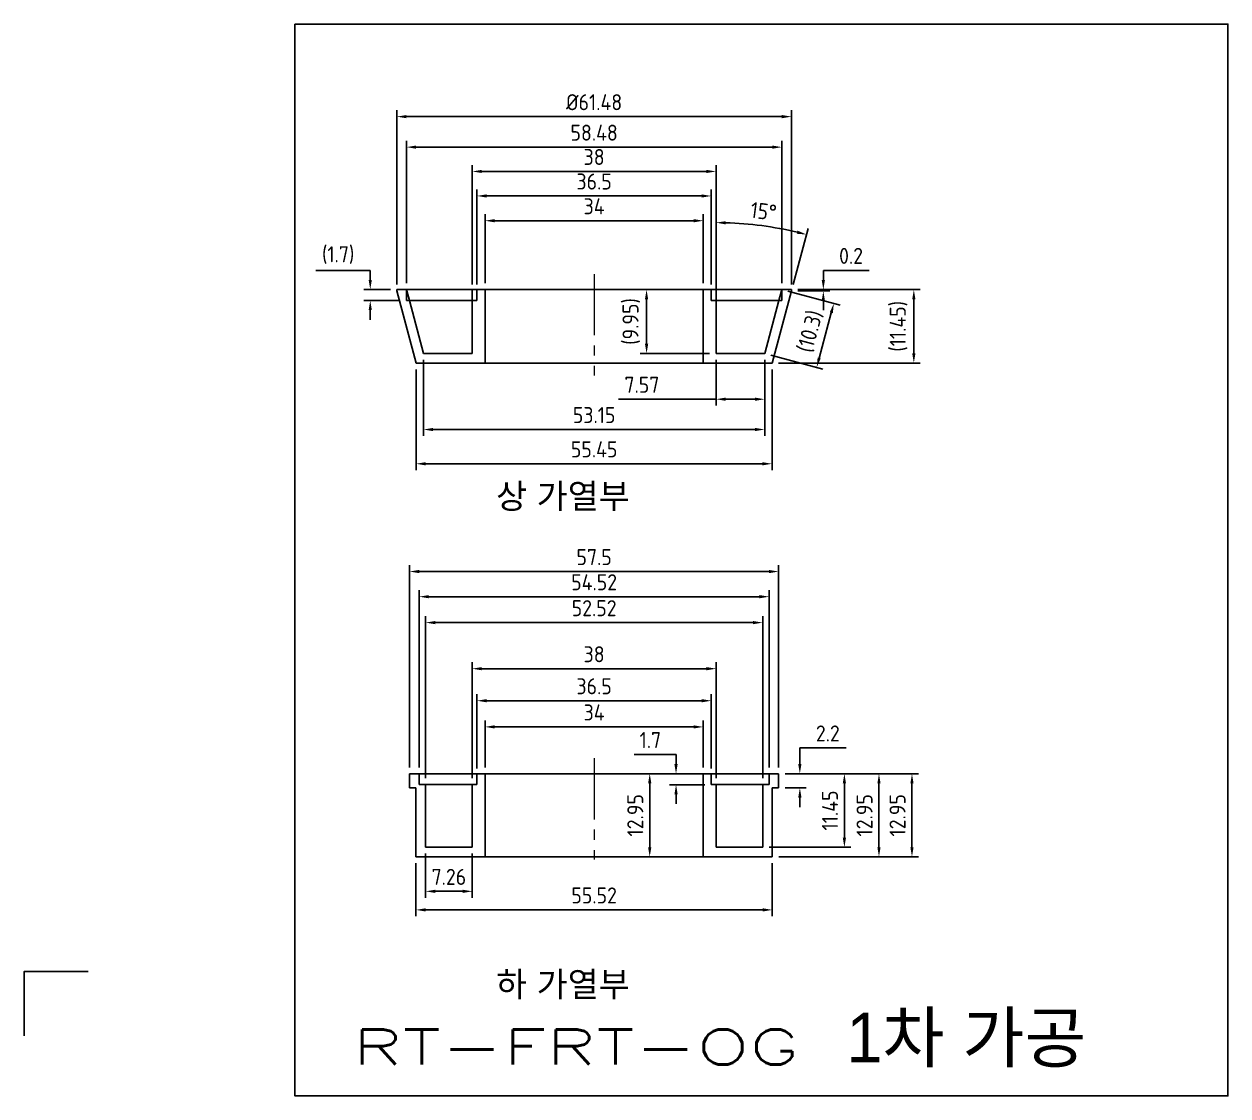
# Model space of a CAD drawing. Header units: inches. Extents: x 0 to 3212, y -602 to 1112.
# Drawn here: x 862.8 to 1050.3, y 302.6 to 469.6 of the extents above; entities that cross this region are included whole.
import ezdxf
from ezdxf.enums import TextEntityAlignment as Align

# ---------------------------------------------------------------- set-up
doc = ezdxf.new("R2010")
doc.units = ezdxf.units.IN
doc.linetypes.add('CENTER2', pattern=[28.575, 19.05, -3.175, 3.175, -3.175])
doc.linetypes.add('HIDDEN', pattern=[0.375, 0.25, -0.125])
doc.layers.add('HIDDEN', color=2, linetype='HIDDEN')
doc.layers.add('치수선', color=3, linetype='Continuous')
doc.layers.add('도면 한계', color=6, linetype='Continuous', plot=False)
doc.styles.add('ISOCP', font='isocp.shx')
doc.styles.get("Standard").update_dxf_attribs({"font": 'arial.ttf'})
doc.styles.add('한국열연', font='txt.shx', dxfattribs={"bigfont": 'ghs.shx'})
doc.dimstyles.new('ILJINGLOBAL', dxfattribs={"dimtxt": 2.5, "dimasz": 1.5, "dimexe": 1, "dimexo": 1, "dimgap": 1, "dimtad": 1, "dimtoh": 1, "dimzin": 9, "dimdsep": 46, "dimtxsty": 'ISOCP', "dimcen": 0, "dimclrd": 1, "dimclre": 1, "dimclrt": 2, "dimazin": 2, "dimtm": 1e-09, "dimtfac": 1, "dimtofl": 0, "dimtmove": 1, "dimatfit": 3, "dimfxl": 1, "dimtolj": 1, "dimtzin": 0, "dimarcsym": 0})

# ---------------------------------------------------------------- blocks, each defined once
blk = doc.blocks.new('*D176')
at = {"color": 1, "lineweight": -2, "transparency": 16777216}
for p, q in [((981.8, 428.01), (989.91, 425.84)), ((986.66, 417.6), (988.55, 424.65)), ((979.14, 418.06), (987.24, 415.89))]:
    blk.add_line(p, q, dxfattribs=at)
at = {"color": 1, "transparency": 16777216}
for points in [[(988.31, 424.72), (988.79, 424.59), (988.94, 426.1)], [(986.42, 417.66), (986.9, 417.54), (986.27, 416.15)]]:
    blk.add_solid(points, dxfattribs=at)
at = {"layer": 'Defpoints', "color": 0, "transparency": 16777216}
for p in [(980.84, 428.27), (988.94, 426.1), (978.17, 418.32)]:
    blk.add_point(p, dxfattribs=at)
at = {"color": 2, "transparency": 16777216, "insert": (985.31, 421.74), "char_height": 2.5, "attachment_point": 5, "rotation": 75, "style": 'ISOCP'}
blk.add_mtext('\\A1;(10.3)', dxfattribs=at)
blk = doc.blocks.new('*D177')
at = {"color": 1, "lineweight": -2, "transparency": 16777216}
for p, q in [((934.6, 429.27), (934.6, 440)), ((936.1, 439), (967.1, 439)), ((968.6, 429.27), (968.6, 440))]:
    blk.add_line(p, q, dxfattribs=at)
at = {"color": 1, "transparency": 16777216}
for points in [[(936.1, 439.25), (936.1, 438.75), (934.6, 439)], [(967.1, 439.25), (967.1, 438.75), (968.6, 439)]]:
    blk.add_solid(points, dxfattribs=at)
at = {"layer": 'Defpoints', "color": 0, "transparency": 16777216}
for p in [(968.6, 439), (934.6, 428.27), (968.6, 428.27)]:
    blk.add_point(p, dxfattribs=at)
at = {"color": 2, "transparency": 16777216, "insert": (951.6, 441.25), "char_height": 2.5, "attachment_point": 5, "style": 'ISOCP'}
blk.add_mtext('\\A1;34', dxfattribs=at)
blk = doc.blocks.new('*D178')
at = {"color": 1, "lineweight": -2, "transparency": 16777216}
for p, q in [((932.6, 429.07), (932.6, 447.68)), ((934.1, 446.68), (969.1, 446.68)), ((970.6, 429.07), (970.6, 447.68))]:
    blk.add_line(p, q, dxfattribs=at)
at = {"color": 1, "transparency": 16777216}
for points in [[(934.1, 446.93), (934.1, 446.43), (932.6, 446.68)], [(969.1, 446.93), (969.1, 446.43), (970.6, 446.68)]]:
    blk.add_solid(points, dxfattribs=at)
at = {"layer": 'Defpoints', "color": 0, "transparency": 16777216}
for p in [(970.6, 446.68), (932.6, 428.07), (970.6, 428.07)]:
    blk.add_point(p, dxfattribs=at)
at = {"color": 2, "transparency": 16777216, "insert": (951.6, 448.93), "char_height": 2.5, "attachment_point": 5, "style": 'ISOCP'}
blk.add_mtext('\\A1;38', dxfattribs=at)
blk = doc.blocks.new('*D179')
at = {"color": 1, "lineweight": -2, "transparency": 16777216}
for p, q in [((922.36, 429.27), (922.36, 451.47)), ((923.86, 450.47), (979.34, 450.47)), ((980.84, 429.27), (980.84, 451.47))]:
    blk.add_line(p, q, dxfattribs=at)
at = {"color": 1, "transparency": 16777216}
for points in [[(923.86, 450.72), (923.86, 450.22), (922.36, 450.47)], [(979.34, 450.72), (979.34, 450.22), (980.84, 450.47)]]:
    blk.add_solid(points, dxfattribs=at)
at = {"layer": 'Defpoints', "color": 0, "transparency": 16777216}
for p in [(980.84, 450.47), (922.36, 428.27), (980.84, 428.27)]:
    blk.add_point(p, dxfattribs=at)
at = {"color": 2, "transparency": 16777216, "insert": (951.6, 452.72), "char_height": 2.5, "attachment_point": 5, "style": 'ISOCP'}
blk.add_mtext('\\A1;58.48', dxfattribs=at)
blk = doc.blocks.new('*D180')
at = {"color": 1, "lineweight": -2, "transparency": 16777216}
for p, q in [((920.86, 429.07), (920.86, 456.22)), ((982.34, 429.07), (982.34, 456.22)), ((922.36, 455.22), (980.84, 455.22))]:
    blk.add_line(p, q, dxfattribs=at)
at = {"color": 1, "transparency": 16777216}
for points in [[(922.36, 455.47), (922.36, 454.97), (920.86, 455.22)], [(980.84, 455.47), (980.84, 454.97), (982.34, 455.22)]]:
    blk.add_solid(points, dxfattribs=at)
at = {"layer": 'Defpoints', "color": 0, "transparency": 16777216}
for p in [(982.34, 455.22), (920.86, 428.07), (982.34, 428.07)]:
    blk.add_point(p, dxfattribs=at)
at = {"color": 2, "transparency": 16777216, "insert": (951.6, 457.47), "char_height": 2.5, "attachment_point": 5, "style": 'ISOCP'}
blk.add_mtext('\\A1;%%C61.48', dxfattribs=at)
blk = doc.blocks.new('*D181')
at = {"color": 1, "lineweight": -2, "transparency": 16777216}
for p, q in [((970.6, 417.32), (970.6, 410.19)), ((978.17, 417.32), (978.17, 410.19)), ((955.41, 411.19), (970.6, 411.19)), ((972.1, 411.19), (976.67, 411.19))]:
    blk.add_line(p, q, dxfattribs=at)
at = {"color": 1, "transparency": 16777216}
for points in [[(972.1, 411.44), (972.1, 410.94), (970.6, 411.19)], [(976.67, 411.44), (976.67, 410.94), (978.17, 411.19)]]:
    blk.add_solid(points, dxfattribs=at)
at = {"layer": 'Defpoints', "color": 0, "transparency": 16777216}
for p in [(970.6, 418.32), (978.17, 418.32), (978.17, 411.19)]:
    blk.add_point(p, dxfattribs=at)
at = {"color": 2, "transparency": 16777216, "insert": (959.04, 413.44), "char_height": 2.5, "attachment_point": 5, "style": 'ISOCP'}
blk.add_mtext('\\A1;7.57', dxfattribs=at)
blk = doc.blocks.new('*D182')
at = {"color": 1, "lineweight": -2, "transparency": 16777216}
for p, q in [((923.87, 415.82), (923.87, 400.13)), ((979.32, 415.82), (979.32, 400.13)), ((977.82, 401.13), (925.37, 401.13))]:
    blk.add_line(p, q, dxfattribs=at)
at = {"color": 1, "transparency": 16777216}
for points in [[(925.37, 401.38), (925.37, 400.88), (923.87, 401.13)], [(977.82, 401.38), (977.82, 400.88), (979.32, 401.13)]]:
    blk.add_solid(points, dxfattribs=at)
at = {"layer": 'Defpoints', "color": 0, "transparency": 16777216}
for p in [(923.87, 416.82), (979.32, 416.82), (923.87, 401.13)]:
    blk.add_point(p, dxfattribs=at)
at = {"color": 2, "transparency": 16777216, "insert": (951.6, 403.38), "char_height": 2.5, "attachment_point": 5, "style": 'ISOCP'}
blk.add_mtext('\\A1;55.45', dxfattribs=at)
blk = doc.blocks.new('*D183')
at = {"color": 1, "lineweight": -2, "transparency": 16777216}
for p, q in [((925.02, 417.32), (925.02, 405.47)), ((978.17, 417.32), (978.17, 405.47)), ((926.52, 406.47), (976.67, 406.47))]:
    blk.add_line(p, q, dxfattribs=at)
at = {"color": 1, "transparency": 16777216}
for points in [[(926.52, 406.72), (926.52, 406.22), (925.02, 406.47)], [(976.67, 406.72), (976.67, 406.22), (978.17, 406.47)]]:
    blk.add_solid(points, dxfattribs=at)
at = {"layer": 'Defpoints', "color": 0, "transparency": 16777216}
for p in [(925.02, 418.32), (978.17, 418.32), (978.17, 406.47)]:
    blk.add_point(p, dxfattribs=at)
at = {"color": 2, "transparency": 16777216, "insert": (951.6, 408.72), "char_height": 2.5, "attachment_point": 5, "style": 'ISOCP'}
blk.add_mtext('\\A1;53.15', dxfattribs=at)
blk = doc.blocks.new('*D184')
at = {"color": 1, "lineweight": -2, "transparency": 16777216}
for p, q in [((934.6, 353.83), (934.6, 361.13)), ((967.1, 360.13), (936.1, 360.13)), ((968.6, 353.83), (968.6, 361.13))]:
    blk.add_line(p, q, dxfattribs=at)
at = {"color": 1, "transparency": 16777216}
for points in [[(936.1, 360.38), (936.1, 359.88), (934.6, 360.13)], [(967.1, 360.38), (967.1, 359.88), (968.6, 360.13)]]:
    blk.add_solid(points, dxfattribs=at)
at = {"layer": 'Defpoints', "color": 0, "transparency": 16777216}
for p in [(934.6, 360.13), (934.6, 352.83), (968.6, 352.83)]:
    blk.add_point(p, dxfattribs=at)
at = {"color": 2, "transparency": 16777216, "insert": (951.6, 362.38), "char_height": 2.5, "attachment_point": 5, "style": 'ISOCP'}
blk.add_mtext('\\A1;34', dxfattribs=at)
blk = doc.blocks.new('*D185')
at = {"color": 1, "lineweight": -2, "transparency": 16777216}
for p, q in [((932.6, 352.13), (932.6, 370.2)), ((970.6, 352.13), (970.6, 370.2)), ((969.1, 369.2), (934.1, 369.2))]:
    blk.add_line(p, q, dxfattribs=at)
at = {"color": 1, "transparency": 16777216}
for points in [[(934.1, 369.45), (934.1, 368.95), (932.6, 369.2)], [(969.1, 369.45), (969.1, 368.95), (970.6, 369.2)]]:
    blk.add_solid(points, dxfattribs=at)
at = {"layer": 'Defpoints', "color": 0, "transparency": 16777216}
for p in [(932.6, 369.2), (932.6, 351.13), (970.6, 351.13)]:
    blk.add_point(p, dxfattribs=at)
at = {"color": 2, "transparency": 16777216, "insert": (951.6, 371.45), "char_height": 2.5, "attachment_point": 5, "style": 'ISOCP'}
blk.add_mtext('\\A1;38', dxfattribs=at)
blk = doc.blocks.new('*D186')
at = {"color": 1, "lineweight": -2, "transparency": 16777216}
for p, q in [((925.34, 352.13), (925.34, 377.38)), ((977.86, 352.13), (977.86, 377.38)), ((976.36, 376.38), (926.84, 376.38))]:
    blk.add_line(p, q, dxfattribs=at)
at = {"color": 1, "transparency": 16777216}
for points in [[(926.84, 376.63), (926.84, 376.13), (925.34, 376.38)], [(976.36, 376.63), (976.36, 376.13), (977.86, 376.38)]]:
    blk.add_solid(points, dxfattribs=at)
at = {"layer": 'Defpoints', "color": 0, "transparency": 16777216}
for p in [(925.34, 376.38), (925.34, 351.13), (977.86, 351.13)]:
    blk.add_point(p, dxfattribs=at)
at = {"color": 2, "transparency": 16777216, "insert": (951.6, 378.63), "char_height": 2.5, "attachment_point": 5, "style": 'ISOCP'}
blk.add_mtext('\\A1;52.52', dxfattribs=at)
blk = doc.blocks.new('*D187')
at = {"color": 1, "lineweight": -2, "transparency": 16777216}
for p, q in [((924.34, 353.83), (924.34, 381.42)), ((978.86, 353.83), (978.86, 381.42)), ((977.36, 380.42), (925.84, 380.42))]:
    blk.add_line(p, q, dxfattribs=at)
at = {"color": 1, "transparency": 16777216}
for points in [[(925.84, 380.67), (925.84, 380.17), (924.34, 380.42)], [(977.36, 380.67), (977.36, 380.17), (978.86, 380.42)]]:
    blk.add_solid(points, dxfattribs=at)
at = {"layer": 'Defpoints', "color": 0, "transparency": 16777216}
for p in [(924.34, 380.42), (924.34, 352.83), (978.86, 352.83)]:
    blk.add_point(p, dxfattribs=at)
at = {"color": 2, "transparency": 16777216, "insert": (951.6, 382.67), "char_height": 2.5, "attachment_point": 5, "style": 'ISOCP'}
blk.add_mtext('\\A1;54.52', dxfattribs=at)
blk = doc.blocks.new('*D188')
at = {"color": 1, "lineweight": -2, "transparency": 16777216}
for p, q in [((922.85, 353.83), (922.85, 385.34)), ((980.35, 353.83), (980.35, 385.34)), ((978.85, 384.34), (924.35, 384.34))]:
    blk.add_line(p, q, dxfattribs=at)
at = {"color": 1, "transparency": 16777216}
for points in [[(924.35, 384.59), (924.35, 384.09), (922.85, 384.34)], [(978.85, 384.59), (978.85, 384.09), (980.35, 384.34)]]:
    blk.add_solid(points, dxfattribs=at)
at = {"layer": 'Defpoints', "color": 0, "transparency": 16777216}
for p in [(922.85, 384.34), (922.85, 352.83), (980.35, 352.83)]:
    blk.add_point(p, dxfattribs=at)
at = {"color": 2, "transparency": 16777216, "insert": (951.6, 386.59), "char_height": 2.5, "attachment_point": 5, "style": 'ISOCP'}
blk.add_mtext('\\A1;57.5', dxfattribs=at)
blk = doc.blocks.new('*D189')
at = {"color": 1, "lineweight": -2, "transparency": 16777216}
for p, q in [((923.84, 338.88), (923.84, 330.62)), ((979.36, 338.88), (979.36, 330.62)), ((977.86, 331.62), (925.34, 331.62))]:
    blk.add_line(p, q, dxfattribs=at)
at = {"color": 1, "transparency": 16777216}
for points in [[(925.34, 331.87), (925.34, 331.37), (923.84, 331.62)], [(977.86, 331.87), (977.86, 331.37), (979.36, 331.62)]]:
    blk.add_solid(points, dxfattribs=at)
at = {"layer": 'Defpoints', "color": 0, "transparency": 16777216}
for p in [(923.84, 339.88), (979.36, 339.88), (923.84, 331.62)]:
    blk.add_point(p, dxfattribs=at)
at = {"color": 2, "transparency": 16777216, "insert": (951.6, 333.87), "char_height": 2.5, "attachment_point": 5, "style": 'ISOCP'}
blk.add_mtext('\\A1;55.52', dxfattribs=at)
blk = doc.blocks.new('*D190')
at = {"color": 1, "lineweight": -2, "transparency": 16777216}
for p, q in [((925.34, 340.38), (925.34, 333.51)), ((932.6, 340.38), (932.6, 333.51)), ((931.1, 334.51), (926.84, 334.51))]:
    blk.add_line(p, q, dxfattribs=at)
at = {"color": 1, "transparency": 16777216}
for points in [[(926.84, 334.76), (926.84, 334.26), (925.34, 334.51)], [(931.1, 334.76), (931.1, 334.26), (932.6, 334.51)]]:
    blk.add_solid(points, dxfattribs=at)
at = {"layer": 'Defpoints', "color": 0, "transparency": 16777216}
for p in [(925.34, 341.38), (932.6, 341.38), (925.34, 334.51)]:
    blk.add_point(p, dxfattribs=at)
at = {"color": 2, "transparency": 16777216, "insert": (928.97, 336.76), "char_height": 2.5, "attachment_point": 5, "style": 'ISOCP'}
blk.add_mtext('\\A1;7.26', dxfattribs=at)
blk = doc.blocks.new('*D191')
at = {"color": 1, "lineweight": -2, "transparency": 16777216}
for p, q in [((990.87, 356.86), (983.65, 356.86)), ((983.65, 356.86), (983.65, 355.83)), ((983.65, 354.33), (983.65, 355.83)), ((981.35, 352.83), (984.65, 352.83)), ((981.35, 350.63), (984.65, 350.63)), ((983.65, 349.13), (983.65, 347.63))]:
    blk.add_line(p, q, dxfattribs=at)
at = {"color": 1, "transparency": 16777216}
for points in [[(983.4, 354.33), (983.9, 354.33), (983.65, 352.83)], [(983.4, 349.13), (983.9, 349.13), (983.65, 350.63)]]:
    blk.add_solid(points, dxfattribs=at)
at = {"layer": 'Defpoints', "color": 0, "transparency": 16777216}
for p in [(980.35, 352.83), (980.35, 350.63), (983.65, 350.63)]:
    blk.add_point(p, dxfattribs=at)
at = {"color": 2, "transparency": 16777216, "insert": (988.01, 359.11), "char_height": 2.5, "attachment_point": 5, "style": 'ISOCP'}
blk.add_mtext('\\A1;2.2', dxfattribs=at)
blk = doc.blocks.new('*D168')
at = {"color": 1, "lineweight": -2, "transparency": 16777216}
for p, q in [((981.35, 352.83), (991.59, 352.83)), ((990.59, 351.33), (990.59, 342.88)), ((978.86, 341.38), (991.59, 341.38))]:
    blk.add_line(p, q, dxfattribs=at)
at = {"color": 1, "transparency": 16777216}
for points in [[(990.34, 351.33), (990.84, 351.33), (990.59, 352.83)], [(990.34, 342.88), (990.84, 342.88), (990.59, 341.38)]]:
    blk.add_solid(points, dxfattribs=at)
at = {"layer": 'Defpoints', "color": 0, "transparency": 16777216}
for p in [(980.35, 352.83), (977.86, 341.38), (990.59, 341.38)]:
    blk.add_point(p, dxfattribs=at)
at = {"color": 2, "transparency": 16777216, "insert": (988.34, 347.11), "char_height": 2.5, "attachment_point": 5, "rotation": 90, "style": 'ISOCP'}
blk.add_mtext('\\A1;11.45', dxfattribs=at)
blk = doc.blocks.new('*D169')
at = {"color": 1, "lineweight": -2, "transparency": 16777216}
for p, q in [((981.35, 352.83), (996.98, 352.83)), ((995.98, 351.33), (995.98, 341.38)), ((980.36, 339.88), (996.98, 339.88))]:
    blk.add_line(p, q, dxfattribs=at)
at = {"color": 1, "transparency": 16777216}
for points in [[(995.73, 351.33), (996.23, 351.33), (995.98, 352.83)], [(995.73, 341.38), (996.23, 341.38), (995.98, 339.88)]]:
    blk.add_solid(points, dxfattribs=at)
at = {"layer": 'Defpoints', "color": 0, "transparency": 16777216}
for p in [(980.35, 352.83), (979.36, 339.88), (995.98, 339.88)]:
    blk.add_point(p, dxfattribs=at)
at = {"color": 2, "transparency": 16777216, "insert": (993.73, 346.36), "char_height": 2.5, "attachment_point": 5, "rotation": 90, "style": 'ISOCP'}
blk.add_mtext('\\A1;12.95', dxfattribs=at)
blk = doc.blocks.new('*D170')
at = {"color": 1, "lineweight": -2, "transparency": 16777216}
for p, q in [((983.34, 428.27), (1002.41, 428.27)), ((1001.41, 418.32), (1001.41, 426.77)), ((980.32, 416.82), (1002.41, 416.82))]:
    blk.add_line(p, q, dxfattribs=at)
at = {"color": 1, "transparency": 16777216}
for points in [[(1001.16, 426.77), (1001.66, 426.77), (1001.41, 428.27)], [(1001.16, 418.32), (1001.66, 418.32), (1001.41, 416.82)]]:
    blk.add_solid(points, dxfattribs=at)
at = {"layer": 'Defpoints', "color": 0, "transparency": 16777216}
for p in [(982.34, 428.27), (1001.41, 428.27), (979.32, 416.82)]:
    blk.add_point(p, dxfattribs=at)
at = {"color": 2, "transparency": 16777216, "insert": (999.03, 422.55), "char_height": 2.5, "attachment_point": 5, "rotation": 90, "style": 'ISOCP'}
blk.add_mtext('\\A1;(11.45)', dxfattribs=at)
blk = doc.blocks.new('*D171')
at = {"color": 1, "lineweight": -2, "transparency": 16777216}
for p, q in [((968.1, 428.27), (958.77, 428.27)), ((959.77, 419.82), (959.77, 426.77)), ((969.6, 418.32), (958.77, 418.32))]:
    blk.add_line(p, q, dxfattribs=at)
at = {"color": 1, "transparency": 16777216}
for points in [[(959.52, 426.77), (960.02, 426.77), (959.77, 428.27)], [(959.52, 419.82), (960.02, 419.82), (959.77, 418.32)]]:
    blk.add_solid(points, dxfattribs=at)
at = {"layer": 'Defpoints', "color": 0, "transparency": 16777216}
for p in [(959.77, 428.27), (969.1, 428.27), (970.6, 418.32)]:
    blk.add_point(p, dxfattribs=at)
at = {"color": 2, "transparency": 16777216, "insert": (957.39, 423.3), "char_height": 2.5, "attachment_point": 5, "rotation": 90, "style": 'ISOCP'}
blk.add_mtext('\\A1;(9.95)', dxfattribs=at)
blk = doc.blocks.new('*D172')
at = {"color": 1, "lineweight": -2, "transparency": 16777216}
for p, q in [((981.35, 352.83), (1002.12, 352.83)), ((1001.12, 351.33), (1001.12, 341.38)), ((980.36, 339.88), (1002.12, 339.88))]:
    blk.add_line(p, q, dxfattribs=at)
at = {"color": 1, "transparency": 16777216}
for points in [[(1000.87, 351.33), (1001.37, 351.33), (1001.12, 352.83)], [(1000.87, 341.38), (1001.37, 341.38), (1001.12, 339.88)]]:
    blk.add_solid(points, dxfattribs=at)
at = {"layer": 'Defpoints', "color": 0, "transparency": 16777216}
for p in [(980.35, 352.83), (979.36, 339.88), (1001.12, 339.88)]:
    blk.add_point(p, dxfattribs=at)
at = {"color": 2, "transparency": 16777216, "insert": (998.87, 346.36), "char_height": 2.5, "attachment_point": 5, "rotation": 90, "style": 'ISOCP'}
blk.add_mtext('\\A1;12.95', dxfattribs=at)
blk = doc.blocks.new('*D173')
at = {"color": 1, "lineweight": -2, "transparency": 16777216}
for p, q in [((933.35, 429.07), (933.35, 443.86)), ((934.85, 442.86), (968.35, 442.86)), ((969.85, 429.07), (969.85, 443.86))]:
    blk.add_line(p, q, dxfattribs=at)
at = {"color": 1, "transparency": 16777216}
for points in [[(934.85, 443.11), (934.85, 442.61), (933.35, 442.86)], [(968.35, 443.11), (968.35, 442.61), (969.85, 442.86)]]:
    blk.add_solid(points, dxfattribs=at)
at = {"layer": 'Defpoints', "color": 0, "transparency": 16777216}
for p in [(969.85, 442.86), (933.35, 428.07), (969.85, 428.07)]:
    blk.add_point(p, dxfattribs=at)
at = {"color": 2, "transparency": 16777216, "insert": (951.6, 445.11), "char_height": 2.5, "attachment_point": 5, "style": 'ISOCP'}
blk.add_mtext('\\A1;36.5', dxfattribs=at)
blk = doc.blocks.new('*D174')
at = {"color": 1, "lineweight": -2, "transparency": 16777216}
for p, q in [((933.35, 353.63), (933.35, 365.21)), ((934.85, 364.21), (968.35, 364.21)), ((969.85, 353.63), (969.85, 365.21))]:
    blk.add_line(p, q, dxfattribs=at)
at = {"color": 1, "transparency": 16777216}
for points in [[(934.85, 364.46), (934.85, 363.96), (933.35, 364.21)], [(968.35, 364.46), (968.35, 363.96), (969.85, 364.21)]]:
    blk.add_solid(points, dxfattribs=at)
at = {"layer": 'Defpoints', "color": 0, "transparency": 16777216}
for p in [(969.85, 364.21), (933.35, 352.63), (969.85, 352.63)]:
    blk.add_point(p, dxfattribs=at)
at = {"color": 2, "transparency": 16777216, "insert": (951.6, 366.46), "char_height": 2.5, "attachment_point": 5, "style": 'ISOCP'}
blk.add_mtext('\\A1;36.5', dxfattribs=at)
blk = doc.blocks.new('*D175')
at = {"color": 1, "lineweight": -2, "transparency": 16777216}
for p, q in [((908.22, 431.27), (916.72, 431.27)), ((916.72, 429.77), (916.72, 431.27)), ((919.86, 428.27), (915.72, 428.27)), ((921.36, 426.57), (915.72, 426.57)), ((916.72, 425.07), (916.72, 423.57))]:
    blk.add_line(p, q, dxfattribs=at)
at = {"color": 1, "transparency": 16777216}
for points in [[(916.47, 429.77), (916.97, 429.77), (916.72, 428.27)], [(916.47, 425.07), (916.97, 425.07), (916.72, 426.57)]]:
    blk.add_solid(points, dxfattribs=at)
at = {"layer": 'Defpoints', "color": 0, "transparency": 16777216}
for p in [(916.72, 428.27), (920.86, 428.27), (922.36, 426.57)]:
    blk.add_point(p, dxfattribs=at)
at = {"color": 2, "transparency": 16777216, "insert": (911.72, 433.65), "char_height": 2.5, "attachment_point": 5, "style": 'ISOCP'}
blk.add_mtext('\\A1;(1.7)', dxfattribs=at)
blk = doc.blocks.new('*D259')
at = {"color": 1, "lineweight": -2, "transparency": 16777216}
for p, q in [((987.31, 429.77), (987.31, 431.27)), ((994.46, 431.27), (987.31, 431.27)), ((983.34, 428.27), (988.31, 428.27)), ((983.34, 428.07), (988.31, 428.07)), ((987.31, 426.57), (987.31, 425.07))]:
    blk.add_line(p, q, dxfattribs=at)
at = {"color": 1, "transparency": 16777216}
for points in [[(987.06, 429.77), (987.56, 429.77), (987.31, 428.27)], [(987.06, 426.57), (987.56, 426.57), (987.31, 428.07)]]:
    blk.add_solid(points, dxfattribs=at)
at = {"layer": 'Defpoints', "color": 0, "transparency": 16777216}
for p in [(982.34, 428.27), (982.34, 428.07), (987.31, 428.07)]:
    blk.add_point(p, dxfattribs=at)
at = {"color": 2, "transparency": 16777216, "insert": (991.63, 433.52), "char_height": 2.5, "attachment_point": 5, "style": 'ISOCP'}
blk.add_mtext('\\A1;0.2', dxfattribs=at)
blk = doc.blocks.new('*D260')
at = {"color": 1, "lineweight": -2, "transparency": 16777216}
for p, q in [((957.86, 355.83), (964.36, 355.83)), ((964.36, 354.33), (964.36, 355.83)), ((967.6, 352.83), (963.36, 352.83)), ((968.85, 351.13), (963.36, 351.13)), ((964.36, 349.63), (964.36, 348.13))]:
    blk.add_line(p, q, dxfattribs=at)
at = {"color": 1, "transparency": 16777216}
for points in [[(964.11, 354.33), (964.61, 354.33), (964.36, 352.83)], [(964.11, 349.63), (964.61, 349.63), (964.36, 351.13)]]:
    blk.add_solid(points, dxfattribs=at)
at = {"layer": 'Defpoints', "color": 0, "transparency": 16777216}
for p in [(968.6, 352.83), (964.36, 351.13), (969.85, 351.13)]:
    blk.add_point(p, dxfattribs=at)
at = {"color": 2, "transparency": 16777216, "insert": (960.36, 358.08), "char_height": 2.5, "attachment_point": 5, "style": 'ISOCP'}
blk.add_mtext('\\A1;1.7', dxfattribs=at)
blk = doc.blocks.new('*D261')
at = {"color": 1, "lineweight": -2, "transparency": 16777216}
for p, q in [((967.6, 352.83), (959.26, 352.83)), ((960.26, 351.33), (960.26, 341.38)), ((967.6, 339.88), (959.26, 339.88))]:
    blk.add_line(p, q, dxfattribs=at)
at = {"color": 1, "transparency": 16777216}
for points in [[(960.01, 351.33), (960.51, 351.33), (960.26, 352.83)], [(960.01, 341.38), (960.51, 341.38), (960.26, 339.88)]]:
    blk.add_solid(points, dxfattribs=at)
at = {"layer": 'Defpoints', "color": 0, "transparency": 16777216}
for p in [(968.6, 352.83), (960.26, 339.88), (968.6, 339.88)]:
    blk.add_point(p, dxfattribs=at)
at = {"color": 2, "transparency": 16777216, "insert": (958.01, 346.36), "char_height": 2.5, "attachment_point": 5, "rotation": 90, "style": 'ISOCP'}
blk.add_mtext('\\A1;12.95', dxfattribs=at)
blk = doc.blocks.new('*D262')
at = {"color": 1, "lineweight": -2, "transparency": 16777216}
for p, q in [((970.6, 427.57), (970.6, 439.7)), ((982.59, 429.04), (984.95, 437.81))]:
    blk.add_line(p, q, dxfattribs=at)
blk.add_arc((970.6, 384.26), 54.44, 76.5787, 88.4213, dxfattribs=at)
at = {"color": 1, "transparency": 16777216}
for points in [[(972.09, 438.43), (972.1, 438.93), (970.6, 438.7)], [(983.29, 437.46), (983.17, 436.97), (984.69, 436.85)]]:
    blk.add_solid(points, dxfattribs=at)
at = {"layer": 'Defpoints', "color": 0, "transparency": 16777216}
for p in [(980.05, 437.88), (982.34, 428.07), (970.6, 426.57), (970.6, 418.32), (979.32, 416.82)]:
    blk.add_point(p, dxfattribs=at)
at = {"color": 2, "transparency": 16777216, "insert": (978, 440.47), "char_height": 2.5, "attachment_point": 5, "rotation": 352.5, "style": 'ISOCP'}
blk.add_mtext('\\A1;15°', dxfattribs=at)

msp = doc.modelspace()

# ---------------------------------------------------------------- linework, layer by layer
at = {"color": 1, "linetype": 'CENTER2', "lineweight": 15, "ltscale": 0.5}
for p, q in [((951.5969, 430.677), (951.5969, 414.8885)), ((951.5969, 355.2363), (951.5969, 339.4477))]:
    msp.add_line(p, q, dxfattribs=at)
at = {"ltscale": 0.08}
for p, q in [((982.336, 428.2729), (920.8578, 428.2729)), ((933.3469, 426.5729), (922.3571, 426.5729)), ((980.8367, 426.5729), (969.8469, 426.5729)), ((922.8456, 352.8322), (980.3481, 352.8322)), ((924.3356, 351.1322), (933.3469, 351.1322)), ((969.8469, 351.1322), (978.8581, 351.1322)), ((922.8456, 350.6322), (923.8356, 350.6322)), ((979.3581, 350.6322), (980.3481, 350.6322))]:
    msp.add_line(p, q, dxfattribs=at)
for p, q in [((920.8578, 428.0729), (920.8578, 428.2729)), ((923.8722, 416.8229), (920.8578, 428.0729)), ((933.3469, 426.5729), (933.3469, 428.2729)), ((934.5969, 416.8229), (934.5969, 428.2729)), ((968.5969, 416.8229), (968.5969, 428.2729)), ((969.8469, 426.5729), (969.8469, 428.2729)), ((979.3216, 416.8229), (982.336, 428.0729)), ((982.336, 428.0729), (982.336, 428.2729)), ((925.0232, 418.3229), (922.8126, 426.5729)), ((932.5969, 418.3229), (932.5969, 426.5729)), ((970.5969, 418.3229), (970.5969, 426.5729)), ((978.1706, 418.3229), (980.3812, 426.5729)), ((925.0232, 418.3229), (932.5969, 418.3229)), ((970.5969, 418.3229), (978.1706, 418.3229)), ((923.8722, 416.8229), (979.3216, 416.8229)), ((922.8456, 350.6322), (922.8456, 352.8322)), ((924.3356, 351.1322), (924.3356, 352.8322)), ((933.3469, 351.1322), (933.3469, 352.8322)), ((934.5969, 352.8322), (934.5969, 339.8822)), ((968.5969, 352.8322), (968.5969, 339.8822)), ((969.8469, 351.1322), (969.8469, 352.8322)), ((978.8581, 351.1322), (978.8581, 352.8322)), ((980.3481, 350.6322), (980.3481, 352.8322)), ((925.3356, 341.3822), (925.3356, 351.1322)), ((932.5969, 351.1322), (932.5969, 341.3822)), ((970.5969, 351.1322), (970.5969, 341.3822)), ((977.8581, 341.3822), (977.8581, 351.1322)), ((923.8356, 339.8822), (923.8356, 350.6322)), ((979.3581, 339.8822), (979.3581, 350.6322)), ((932.5969, 341.3822), (925.3356, 341.3822)), ((977.8581, 341.3822), (970.5969, 341.3822)), ((979.3581, 339.8822), (923.8356, 339.8822))]:
    msp.add_line(p, q)
at = {"color": 0}
for p, q in [((922.3571, 426.5729), (922.3571, 428.2729)), ((980.8367, 426.5729), (980.8367, 428.2729))]:
    msp.add_line(p, q, dxfattribs=at)
msp.add_lwpolyline([(904.9882, 469.643), (1050.3457, 469.643), (1050.3457, 302.6307), (904.9882, 302.6307)], close=True, dxfattribs=at)
at = {"layer": 'HIDDEN', "ltscale": 10}
for p, q in [((922.4107, 428.0729), (922.3571, 428.2729)), ((922.8126, 426.5729), (922.4107, 428.0729)), ((932.5969, 426.5729), (932.5969, 428.2729)), ((970.5969, 426.5729), (970.5969, 428.2729)), ((980.3812, 426.5729), (980.7831, 428.0729)), ((980.7831, 428.0729), (980.8367, 428.2729))]:
    msp.add_line(p, q, dxfattribs=at)
at = {"layer": '도면 한계'}
msp.add_lwpolyline([(862.7841, 312), (862.7841, 322), (872.7841, 322)], dxfattribs=at)

# ---------------------------------------------------------------- texts
at = {"attachment_point": 1}
for s, width, insert, char_height in [('상 가열부', 35.136491, (936.3159, 398.0167), 3.85112), ('하 가열부', 35.136491, (936.3159, 321.9526), 3.85112), ('{\\fGulim|b0|i0|c129|p50;1차 가공}', 44.94718, (990.9028, 315.5822), 7.702248)]:
    msp.add_mtext_dynamic_manual_height_columns(s, width=width, gutter_width=19.2556, heights=[0], dxfattribs=dict(at, insert=insert, char_height=char_height))
at = {"layer": '치수선', "style": '한국열연', "width": 1.465854}
msp.add_text(' RT-FRT-OG', height=5.46, dxfattribs=at).set_placement((906.2222, 307.5226), (983.59, 307.5226), align=Align.FIT)

# ---------------------------------------------------------------- dimensions: what is measured, and where the dimension line sits
at = {"color": 0}
dim = msp.add_linear_dim(base=(982.336, 455.2151), p1=(920.8578, 428.0729), p2=(982.336, 428.0729), text='%%C<>', dimstyle='ILJINGLOBAL', override={"dimfxl": 0.5, "dimtfillclr": 1, "dimarcsym": 2}, dxfattribs=at)
dim.commit()
dim.dimension.update_dxf_attribs({"geometry": '*D180', "text_midpoint": (951.5969, 457.4651)})
for base, p1, p2, picture, middle in [((980.8367, 450.4742), (922.3571, 428.2729), (980.8367, 428.2729), '*D179', (951.5969, 452.7242)), ((970.5969, 446.6783), (932.5969, 428.0729), (970.5969, 428.0729), '*D178', (951.5969, 448.9283)), ((969.8469, 442.8562), (933.3469, 428.0729), (969.8469, 428.0729), '*D173', (951.5969, 445.1062)), ((968.5969, 439.0001), (934.5969, 428.2729), (968.5969, 428.2729), '*D177', (951.5969, 441.2501)), ((978.1706, 406.4682), (925.0232, 418.3229), (978.1706, 418.3229), '*D183', (951.5969, 408.7182)), ((923.8722, 401.1293), (979.3216, 416.8229), (923.8722, 416.8229), '*D182', (951.5969, 403.3793)), ((969.8469, 364.2112), (933.3469, 352.6322), (969.8469, 352.6322), '*D174', (951.5969, 366.4612))]:
    dim = msp.add_linear_dim(base=base, p1=p1, p2=p2, dimstyle='ILJINGLOBAL', override={"dimfxl": 0.5, "dimtfillclr": 1, "dimarcsym": 2}, dxfattribs=at)
    dim.commit()
    dim.dimension.update_dxf_attribs({"geometry": picture, "text_midpoint": middle})
dim = msp.add_angular_dim_2l(base=(980.0506, 437.8767), line1=((979.3216, 416.8229), (982.336, 428.0729)), line2=((970.5969, 418.3229), (970.5969, 426.5729)), dimstyle='ILJINGLOBAL', override={"dimfxl": 0.5, "dimtfillclr": 1, "dimarcsym": 2}, dxfattribs=at)
dim.commit()
dim.dimension.update_dxf_attribs({"geometry": '*D262', "text_midpoint": (977.9967, 440.4688)})
dim = msp.add_linear_dim(base=(916.72, 428.2729), p1=(922.3571, 426.5729), p2=(920.8578, 428.2729), angle=90, text='(<>)', dimstyle='ILJINGLOBAL', override={"dimfxl": 0.5, "dimtfillclr": 1, "dimarcsym": 2}, dxfattribs=at)
dim.commit()
dim.dimension.update_dxf_attribs({"geometry": '*D175', "text_midpoint": (915.3437, 429.7979), "dimtype": 160})
for base, p1, p2, angle, picture, middle in [((987.3063, 428.0729), (982.336, 428.2729), (982.336, 428.0729), 90, '*D259', (988.3039, 430.4231)), ((983.6515, 350.6322), (980.3481, 352.8322), (980.3481, 350.6322), 270, '*D191', (984.1807, 356.8621)), ((964.3599, 351.1322), (968.5969, 352.8322), (969.8469, 351.1322), 90, '*D260', (963.2705, 354.2322)), ((1001.1164, 339.8822), (980.3481, 352.8322), (979.3581, 339.8822), 90, '*D172', (1001.1164, 346.3572)), ((925.3356, 334.5115), (932.5969, 341.3822), (925.3356, 341.3822), 180, '*D190', (928.9663, 334.5115))]:
    dim = msp.add_linear_dim(base=base, p1=p1, p2=p2, angle=angle, dimstyle='ILJINGLOBAL', override={"dimfxl": 0.5, "dimtfillclr": 1, "dimarcsym": 2}, dxfattribs=at)
    dim.commit()
    dim.dimension.update_dxf_attribs({"geometry": picture, "text_midpoint": middle, "dimtype": 160})
for base, p1, p2, picture, middle in [((959.7658, 428.2729), (970.5969, 418.3229), (969.0969, 428.2729), '*D171', (957.3896, 423.2979)), ((1001.4085, 428.2729), (979.3216, 416.8229), (982.336, 428.2729), '*D170', (999.0335, 422.5479))]:
    dim = msp.add_linear_dim(base=base, p1=p1, p2=p2, angle=90, text='(<>)', dimstyle='ILJINGLOBAL', override={"dimfxl": 0.5, "dimtfillclr": 1, "dimarcsym": 2}, dxfattribs=at)
    dim.commit()
    dim.dimension.update_dxf_attribs({"geometry": picture, "text_midpoint": middle})
dim = msp.add_aligned_dim(p1=(978.1706, 418.3229), p2=(980.8367, 428.2729), distance=-8.39, text='(<>)', dimstyle='ILJINGLOBAL', override={"dimfxl": 0.5, "dimtfillclr": 1, "dimarcsym": 2}, dxfattribs=at)
dim.commit()
dim.dimension.update_dxf_attribs({"geometry": '*D176', "text_midpoint": (985.3137, 421.7411)})
dim = msp.add_linear_dim(base=(978.1706, 411.1927), p1=(970.5969, 418.3229), p2=(978.1706, 418.3229), dimstyle='ILJINGLOBAL', override={"dimfxl": 0.5, "dimtfillclr": 1, "dimarcsym": 2}, dxfattribs=at)
dim.commit()
dim.dimension.update_dxf_attribs({"geometry": '*D181', "text_midpoint": (959.0398, 411.1927), "dimtype": 160})
for base, p1, p2, angle, picture, middle in [((922.8456, 384.3413), (980.3481, 352.8322), (922.8456, 352.8322), 180, '*D188', (951.5969, 386.5913)), ((924.3356, 380.4181), (978.8581, 352.8322), (924.3356, 352.8322), 180, '*D187', (951.5969, 382.6684)), ((925.3356, 376.3795), (977.8581, 351.1322), (925.3356, 351.1322), 180, '*D186', (951.5969, 378.6298)), ((932.5969, 369.2043), (970.5969, 351.1322), (932.5969, 351.1322), 180, '*D185', (951.5969, 371.4543)), ((934.5969, 360.1331), (968.5969, 352.8322), (934.5969, 352.8322), 180, '*D184', (951.5969, 362.3831)), ((960.2569, 339.8822), (968.5969, 352.8322), (968.5969, 339.8822), 90, '*D261', (958.0066, 346.3572)), ((990.5897, 341.3822), (980.3481, 352.8322), (977.8581, 341.3822), 90, '*D168', (988.3397, 347.1072)), ((995.9834, 339.8822), (980.3481, 352.8322), (979.3581, 339.8822), 90, '*D169', (993.7331, 346.3572)), ((923.8356, 331.6179), (979.3581, 339.8822), (923.8356, 339.8822), 180, '*D189', (951.5969, 333.8682))]:
    dim = msp.add_linear_dim(base=base, p1=p1, p2=p2, angle=angle, dimstyle='ILJINGLOBAL', override={"dimfxl": 0.5, "dimtfillclr": 1, "dimarcsym": 2}, dxfattribs=at)
    dim.commit()
    dim.dimension.update_dxf_attribs({"geometry": picture, "text_midpoint": middle})

doc.saveas('drawing.dxf')
